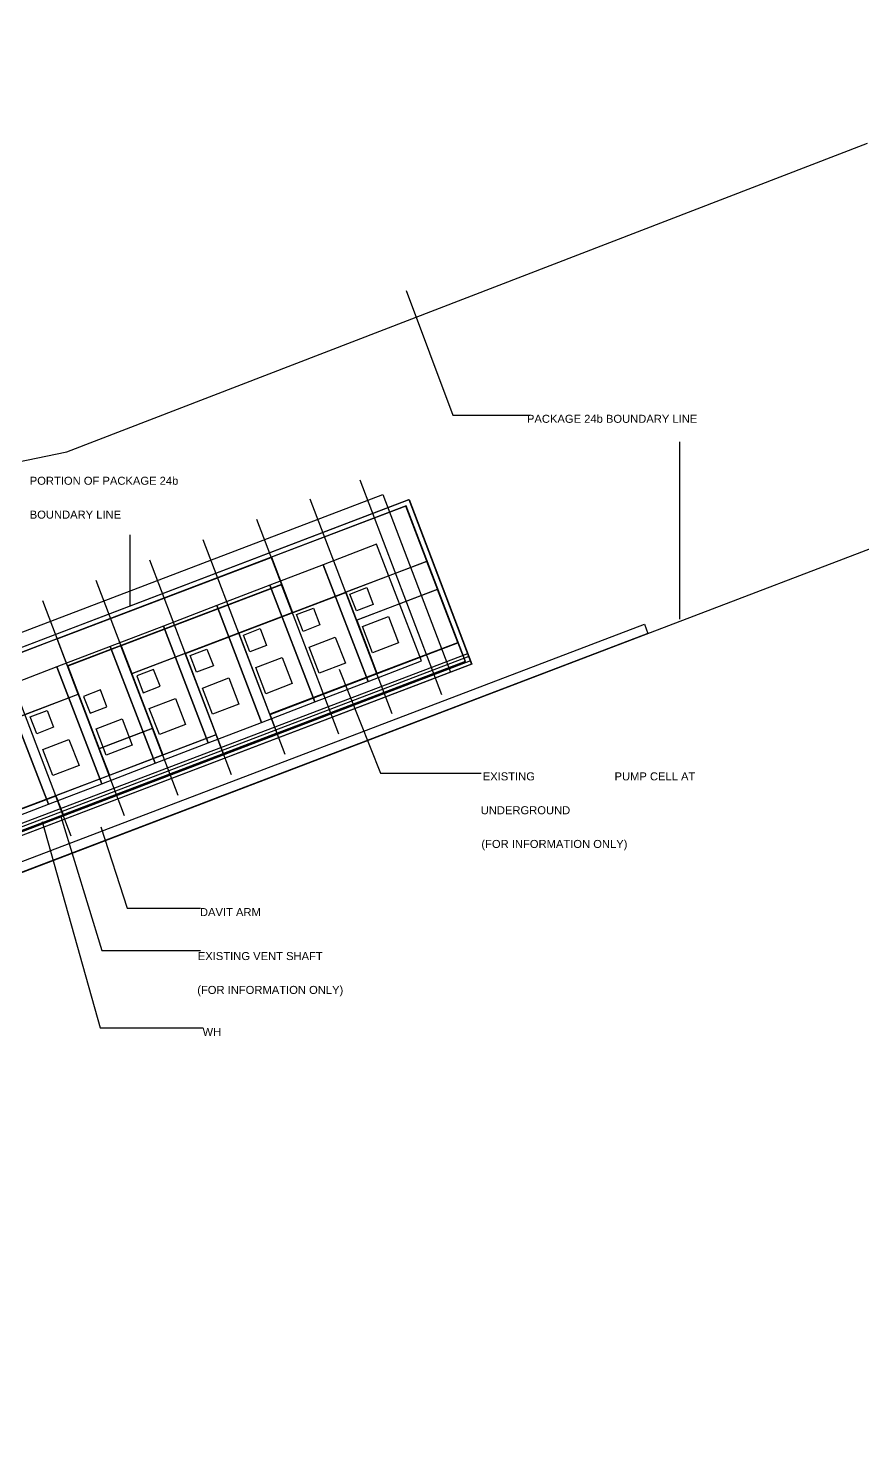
# Model space of a CAD drawing. Header units: millimetres. Extents: x 833576263 to 1668046980, y 817519639 to 1636103653.
# Drawn here: x 834508521 to 834550222, y 817874838 to 817944847 of the extents above; entities that cross this region are included whole.
import ezdxf

# ---------------------------------------------------------------- set-up
doc = ezdxf.new("R2010")
doc.units = ezdxf.units.MM
doc.header["$LTSCALE"] = 100
doc.header["$MEASUREMENT"] = 0
doc.linetypes.add('C160$0$Hidden', pattern=[9.525, 6.35, -3.175])
for name, color, linetype in [('C160$0$+C160', 6, 'C160$0$Hidden'), ('R_site$0$AUDIT_I_160808180252-35', 5, 'Continuous'), ('R_Text for GBP from DLN$0$+TEXT PROMENADE', 7, 'Continuous'), ('T-TITL', 7, 'Continuous'), ('X-REF', 7, 'Continuous')]:
    doc.layers.add(name, color=color, linetype=linetype)
doc.styles.add('R_Text for GBP from DLN$0$base plan(mm)$0$Standard', font='arial.ttf')
doc.styles.add('R_Text for GBP from DLN$0$base plan(mm)$0$SWIS721 LT', font='swiss.ttf')
doc.dimstyles.new('R_Text for GBP from DLN$0$base plan(mm)$0$Standard', dxfattribs={"dimtxt": 0.35, "dimasz": 0.2, "dimexe": 0.2, "dimexo": 0.2, "dimgap": 0.09, "dimtad": 0, "dimtoh": 1, "dimdec": 4, "dimzin": 0, "dimdsep": 46, "dimtxsty": 'R_Text for GBP from DLN$0$base plan(mm)$0$Standard', "dimcen": 0.09, "dimadec": 0, "dimazin": 0, "dimtfac": 1, "dimtdec": 4, "dimtofl": 0, "dimtmove": 0, "dimatfit": 3, "dimfxl": 1, "dimtolj": 1, "dimtzin": 0, "dimarcsym": 0})

# ---------------------------------------------------------------- blocks, each defined once
blk = doc.blocks.new('R_site')
blk.add_lwpolyline([(834501391, 817900043), (834552341, 817919506), (834620540, 817928274), (834634145, 817930047), (834659151, 817933316), (834688774, 817937010), (834689456, 817935199), (834690753, 817933825), (834692990, 817933448), (834700046, 817934019), (834743392, 817940064), (834784218, 817944847)])
at = {"layer": 'R_site$0$AUDIT_I_160808180252-35'}
for points in [[(834510466, 817923668), (834550453, 817939096)], [(834401324, 817901111), (834510466, 817923668)]]:
    blk.add_lwpolyline(points, dxfattribs=at)
blk = doc.blocks.new('C160')
at = {"layer": 'C160$0$+C160'}
for p, q in [((834529.194, 817911.525), (834525.101, 817922.259)), ((834526.708, 817910.578), (834522.616, 817921.311)), ((834524.036, 817909.559), (834519.944, 817920.292)), ((834521.364, 817908.54), (834517.271, 817919.274)), ((834518.691, 817907.521), (834514.599, 817918.255)), ((834516.019, 817906.502), (834511.927, 817917.236)), ((834513.347, 817905.483), (834509.254, 817916.217)), ((834510.674, 817904.464), (834506.582, 817915.198)), ((834530.624, 817913.22), (834436.171, 817877.214))]:
    blk.add_line(p, q, dxfattribs=at)
blk.add_lwpolyline([(834436.054, 817876.981), (834435.4, 817876.732), (834432.016, 817885.609), (834526.235, 817921.532), (834529.619, 817912.656)], dxfattribs=at)
for points in [[(834527.549, 817921.284), (834530.684, 817913.062), (834436.054, 817876.981), (834432.919, 817885.204)], [(834498.079, 817910.048), (834527.54, 817921.281), (834530.675, 817913.058), (834436.148, 817877.017), (834433.013, 817885.24), (834433.235, 817885.324), (834436.285, 817877.324), (834530.366, 817913.195), (834527.401, 817920.973), (834498.164, 817909.826)], [(834521.723, 817915.646), (834528.439, 817918.207), (834527.389, 817920.961), (834520.673, 817918.4)], [(834521.175, 817917.042), (834510.499, 817912.972), (834509.984, 817914.324), (834520.659, 817918.395)], [(834524.93, 817915.263), (834528.974, 817916.805), (834528.445, 817918.193), (834524.401, 817916.651)], [(834513.706, 817912.59), (834521.709, 817915.641), (834521.18, 817917.028), (834513.177, 817913.977)], [(834525.931, 817912.595), (834520.601, 817910.563), (834519.056, 817914.613), (834524.387, 817916.646)], [(834528.979, 817916.791), (834524.935, 817915.249), (834525.945, 817912.601), (834529.989, 817914.142)], [(834435.253, 817874.838), (834431.509, 817884.66), (834431.707, 817884.736), (834435.27, 817875.389), (834539.303, 817915.06), (834539.484, 817914.585)], [(834520.947, 817909.612), (834518.289, 817908.598), (834516.384, 817913.594), (834519.042, 817914.608)], [(834505.876, 817909.604), (834511.02, 817911.565), (834509.97, 817914.319), (834504.826, 817912.358)], [(834513.163, 817913.972), (834510.505, 817912.958), (834512.076, 817908.838), (834514.734, 817909.851)], [(834520.606, 817910.549), (834529.994, 817914.128), (834530.35, 817913.197), (834520.961, 817909.617)], [(834436.402, 817877.73), (834530.482, 817913.594), (834530.538, 817913.445), (834436.31, 817877.524), (834433.318, 817885.356), (834433.467, 817885.413)], [(834515.256, 817908.525), (834517.914, 817909.538), (834516.37, 817913.589), (834513.711, 817912.576)], [(834512.569, 817907.501), (834507.426, 817905.539), (834505.881, 817909.59), (834511.025, 817911.551)], [(834510.272, 817905.541), (834518.275, 817908.593), (834517.92, 817909.524), (834509.917, 817906.473)], [(834514.74, 817909.837), (834512.081, 817908.823), (834512.584, 817907.506), (834515.242, 817908.52)], [(834509.902, 817906.468), (834503.451, 817904.008), (834503.806, 817903.076), (834510.258, 817905.536)]]:
    blk.add_lwpolyline(points, close=True, dxfattribs=at)
at = {"layer": 'C160$0$+C160', "elevation": 4.175}
for points in [[(834525.505, 817912.194), (834528.166, 817913.216), (834525.924, 817919.051), (834523.263, 817918.028)], [(834522.845, 817911.172), (834525.505, 817912.194), (834523.263, 817918.028), (834520.603, 817917.006)], [(834520.185, 817910.149), (834522.845, 817911.172), (834520.603, 817917.006), (834517.943, 817915.983)], [(834517.524, 817909.127), (834520.185, 817910.149), (834517.943, 817915.983), (834515.282, 817914.961)], [(834514.864, 817908.105), (834517.524, 817909.127), (834515.282, 817914.961), (834512.622, 817913.939)], [(834512.204, 817907.082), (834514.864, 817908.105), (834512.622, 817913.939), (834509.962, 817912.916)], [(834509.543, 817906.06), (834512.204, 817907.082), (834509.962, 817912.916), (834507.301, 817911.894)], [(834506.883, 817905.038), (834509.543, 817906.06), (834507.301, 817911.894), (834504.641, 817910.872)]]:
    blk.add_lwpolyline(points, close=True, dxfattribs=at)
at = {"layer": 'C160$0$+C160', "flags": 128}
for points, elevation in [([(834524.596, 817916.558), (834525.436, 817916.881), (834525.759, 817916.041), (834524.919, 817915.718), (834524.596, 817916.558)], -1.213), ([(834521.936, 817915.536), (834522.776, 817915.859), (834523.099, 817915.019), (834522.259, 817914.696), (834521.936, 817915.536)], -1.213), ([(834525.221, 817914.933), (834526.527, 817915.436), (834527.03, 817914.129), (834525.723, 817913.627), (834525.221, 817914.933)], -1.333), ([(834519.276, 817914.514), (834520.116, 817914.837), (834520.438, 817913.997), (834519.598, 817913.674), (834519.276, 817914.514)], -1.213), ([(834522.56, 817913.911), (834523.867, 817914.413), (834524.369, 817913.106), (834523.063, 817912.604), (834522.56, 817913.911)], -1.333), ([(834516.615, 817913.491), (834517.455, 817913.814), (834517.778, 817912.974), (834516.938, 817912.651), (834516.615, 817913.491)], -1.213), ([(834519.9, 817912.889), (834521.207, 817913.391), (834521.709, 817912.084), (834520.402, 817911.582), (834519.9, 817912.889)], -1.333), ([(834513.955, 817912.469), (834514.278, 817911.629), (834515.118, 817911.952), (834514.795, 817912.792), (834513.955, 817912.469)], -1.213), ([(834517.24, 817911.866), (834518.547, 817912.368), (834519.049, 817911.062), (834517.742, 817910.559), (834517.24, 817911.866)], -1.333), ([(834511.295, 817911.447), (834511.617, 817910.607), (834512.458, 817910.929), (834512.135, 817911.77), (834511.295, 817911.447)], -1.213), ([(834514.579, 817910.844), (834515.886, 817911.346), (834516.388, 817910.039), (834515.082, 817909.537), (834514.579, 817910.844)], -1.333), ([(834508.634, 817910.424), (834509.474, 817910.747), (834509.797, 817909.907), (834508.957, 817909.584), (834508.634, 817910.424)], -1.213), ([(834511.919, 817909.822), (834513.226, 817910.324), (834513.728, 817909.017), (834512.421, 817908.515), (834511.919, 817909.822)], -1.333), ([(834509.259, 817908.799), (834510.566, 817909.301), (834511.068, 817907.995), (834509.761, 817907.492), (834509.259, 817908.799)], -1.333)]:
    blk.add_lwpolyline(points, dxfattribs=dict(at, elevation=elevation))
blk = doc.blocks.new('R_Text for GBP from DLN')
at = {"layer": 'R_Text for GBP from DLN$0$+TEXT PROMENADE', "style": 'R_Text for GBP from DLN$0$base plan(mm)$0$SWIS721 LT'}
for s, p in [('PACKAGE 24b BOUNDARY LINE', (834533440, 817925119)), ('PORTION OF PACKAGE 24b', (834508606, 817922023)), ('BOUNDARY LINE', (834508606, 817920330)), ('EXISTING ', (834531232, 817907250)), ('PUMP CELL AT', (834537814, 817907250)), ('UNDERGROUND', (834531130, 817905558)), ('(FOR INFORMATION ONLY)', (834531163, 817903874)), ('DAVIT ARM', (834517107, 817900468)), ('EXISTING VENT SHAFT', (834517000, 817898271)), ('(FOR INFORMATION ONLY)', (834516971, 817896579)), ('WH', (834517236, 817894484))]:
    blk.add_text(s, height=400, dxfattribs=at).set_placement(p)
at = {"layer": 'R_Text for GBP from DLN$0$+TEXT PROMENADE', "color": 1}
for points in [[(834527403, 817931723), (834529742, 817925506), (834533582, 817925506)], [(834541070, 817915305), (834541070, 817924171)], [(834513619, 817915985), (834513619, 817919515)], [(834524060, 817912801), (834526119, 817907615), (834531156, 817907615)], [(834510164, 817905439), (834512210, 817898742), (834517142, 817898742)], [(834509224, 817905188), (834512131, 817894884), (834517271, 817894884)], [(834512152, 817904925), (834513465, 817900868), (834517142, 817900868)]]:
    blk.add_leader(points, dimstyle='R_Text for GBP from DLN$0$base plan(mm)$0$Standard', override={"dimasz": 1}, dxfattribs=at)

msp = doc.modelspace()

# ---------------------------------------------------------------- block references
at = {"layer": 'X-REF'}
msp.add_blockref('R_site', (0, 0), dxfattribs=at)

# ---------------------------------------------------------------- next in the draw order: block references
at = {"layer": 'X-REF', "xscale": 1000, "yscale": 1000, "zscale": 1000}
msp.add_blockref('C160', (0, 0), dxfattribs=at)

# ---------------------------------------------------------------- next in the draw order: block references
at = {"layer": 'T-TITL'}
msp.add_blockref('R_Text for GBP from DLN', (0, 0), dxfattribs=at)
at = {"layer": 'X-REF'}
msp.add_blockref('R_Text for GBP from DLN', (0, 0), dxfattribs=at)

doc.saveas('drawing.dxf')
